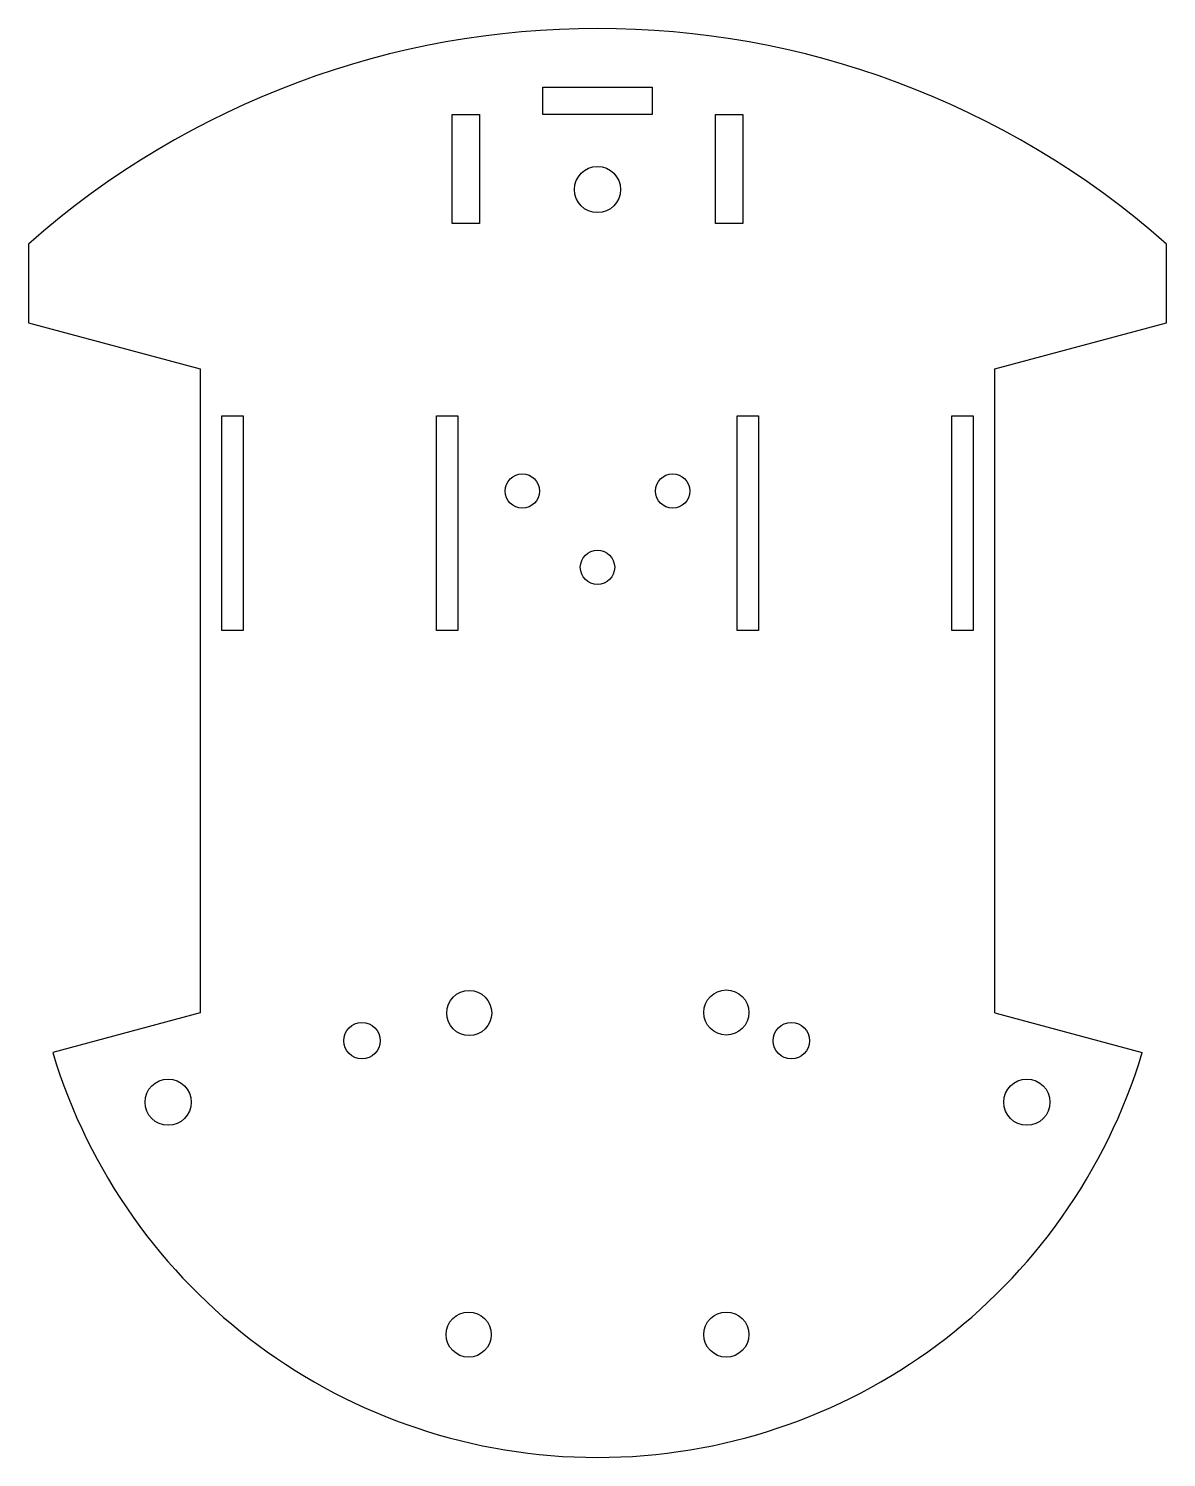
# Model space of a CAD drawing. Header units: centimetres. Extents: x -2.9 to 7.7, y -8 to 5.3.
import ezdxf

# ---------------------------------------------------------------- set-up
doc = ezdxf.new("R2010")
doc.units = ezdxf.units.CM

msp = doc.modelspace()

# ---------------------------------------------------------------- linework, layer by layer
at = {"color": 7, "linetype": 'Continuous', "lineweight": 25}
for p, q in [((1.892, 4.787), (2.908, 4.787)), ((1.892, 4.533), (1.892, 4.787)), ((2.908, 4.787), (2.908, 4.533)), ((1.046, 4.533), (1.3, 4.533)), ((1.046, 3.517), (1.046, 4.533)), ((1.3, 4.533), (1.3, 3.517)), ((2.908, 4.533), (1.892, 4.533)), ((3.5, 4.533), (3.754, 4.533)), ((3.5, 3.517), (3.5, 4.533)), ((3.754, 4.533), (3.754, 3.517)), ((1.3, 3.517), (1.046, 3.517)), ((3.754, 3.517), (3.5, 3.517)), ((-2.9, 3.325), (-2.9, 2.593)), ((7.7, 2.593), (7.7, 3.325)), ((-2.9, 2.593), (-1.3, 2.165)), ((6.1, 2.165), (7.7, 2.593)), ((-1.3, 2.165), (-1.3, -3.835)), ((6.1, -3.835), (6.1, 2.165)), ((-1.1, 1.725), (-0.9, 1.725)), ((-1.1, -0.275), (-1.1, 1.725)), ((-0.9, 1.725), (-0.9, -0.275)), ((0.9, 1.725), (1.1, 1.725)), ((0.9, -0.275), (0.9, 1.725)), ((1.1, 1.725), (1.1, -0.275)), ((3.7, 1.725), (3.9, 1.725)), ((3.7, -0.275), (3.7, 1.725)), ((3.9, 1.725), (3.9, -0.275)), ((5.7, -0.275), (5.7, 1.725)), ((5.7, 1.725), (5.9, 1.725)), ((5.9, 1.725), (5.9, -0.275)), ((-0.9, -0.275), (-1.1, -0.275)), ((1.1, -0.275), (0.9, -0.275)), ((3.9, -0.275), (3.7, -0.275)), ((5.9, -0.275), (5.7, -0.275)), ((-1.3, -3.835), (-2.675, -4.204)), ((6.1, -3.835), (7.475, -4.204))]:
    msp.add_line(p, q, dxfattribs=at)
for centre, radius in [((2.4, 3.833), 0.215), ((1.7, 1.025), 0.16), ((3.1, 1.025), 0.16), ((2.4, 0.315), 0.16), ((1.205, -3.836), 0.21), ((3.6, -3.831), 0.21), ((0.206, -4.094), 0.17), ((4.206, -4.094), 0.17), ((-1.6, -4.667), 0.215), ((6.4, -4.667), 0.215), ((1.2, -6.831), 0.21), ((3.6, -6.831), 0.21)]:
    msp.add_circle(centre, radius, dxfattribs=at)
for centre, radius, start, end in [((2.4, -2.667), 8, 48.5092, 131.4908), ((2.4, -2.675), 5.3, 196.7657, 343.2343)]:
    msp.add_arc(centre, radius, start, end, dxfattribs=at)

doc.saveas('drawing.dxf')
